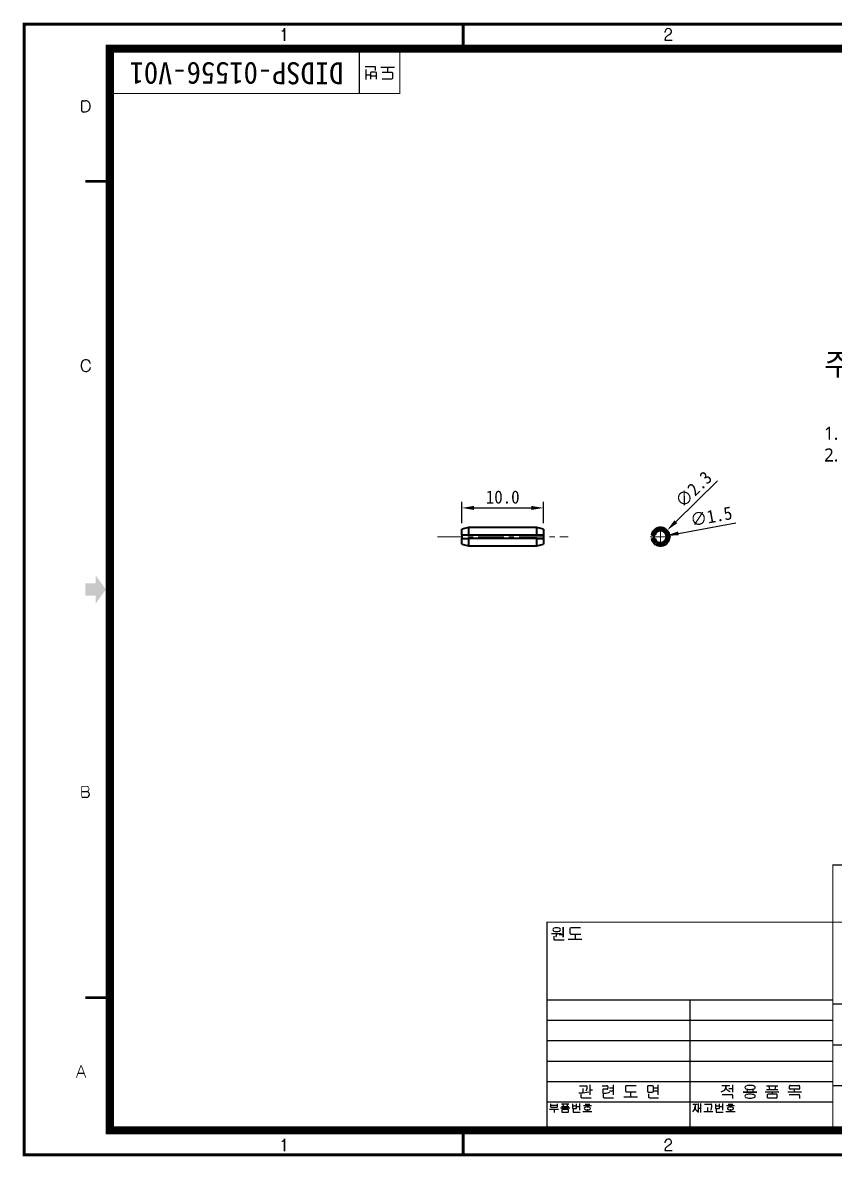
# Model space of a CAD drawing. Header units: millimetres. Extents: x 20 to 420, y 20 to 297.
# Drawn here: x 19.6 to 218.4, y 19.6 to 297.4 of the extents above; entities that cross this region are included whole.
import ezdxf

# ---------------------------------------------------------------- set-up
doc = ezdxf.new("R2010")
doc.units = ezdxf.units.MM
doc.header["$LTSCALE"] = 10
doc.header["$MEASUREMENT"] = 0
doc.linetypes.add('CENTER', pattern=[2, 1.25, -0.25, 0.25, -0.25])
doc.layers.get('0').update_dxf_attribs({"color": 6})
doc.layers.add('0 @ 1', color=6, linetype='Continuous')
for name, color, linetype, lineweight in [('CENTER', 1, 'CENTER', 9), ('DIM', 2, 'Continuous', 9), ('OUTLINE', 3, 'Continuous', 40)]:
    doc.layers.add(name, color=color, linetype=linetype, lineweight=lineweight)
doc.styles.add('HSC', font='malgun.ttf')
doc.styles.get("Standard").update_dxf_attribs({"font": '', "height": 3.2})
doc.styles.get('Standard').set_extended_font_data('GulimChe')
doc.dimstyles.new('척도 2배 - (x.x)', dxfattribs={"dimtxt": 3.2, "dimasz": 3, "dimexe": 1.5, "dimexo": 1.5, "dimgap": 1, "dimtad": 1, "dimdec": 1, "dimlfac": 0.5, "dimzin": 0, "dimdsep": 46, "dimtxsty": 'Standard', "dimcen": 0, "dimclrd": 2, "dimclre": 2, "dimclrt": 2, "dimadec": 0, "dimazin": 0, "dimtfac": 0.75, "dimtdec": 1, "dimtmove": 0, "dimatfit": 0, "dimfxl": 1, "dimtolj": 1, "dimtzin": 0, "dimarcsym": 0})

# ---------------------------------------------------------------- blocks, each defined once
blk = doc.blocks.new('A-3_규격도면_동인광학')
blk.add_hatch(color=256).paths.add_polyline_path([(15, 137), (17.5, 137), (17.5, 135), (20, 138.5), (17.5, 142), (17.5, 140), (15, 140)])
for p, q in [((63.07, 275.38), (63.32, 275.38)), ((63.73, 272.93), (63.73, 275.99)), ((63.73, 275.99), (63.73, 272.93)), ((156.98, 274.96), (156.98, 275.22)), ((156.9, 273.09), (158.65, 273.09)), ((157.84, 274.33), (157.74, 274.26)), ((158.18, 274.56), (157.84, 274.33)), ((158.26, 274.63), (158.18, 274.56)), ((82, 270), (82, 260)), ((85.87, 266.55), (83.48, 266.55)), ((83.73, 263.42), (83.73, 265.84)), ((84.63, 264.48), (83.73, 264.48)), ((84.81, 265.01), (84.81, 263.52)), ((86.28, 264.22), (84.81, 264.22)), ((86.07, 265.22), (84.99, 265.22)), ((86.06, 265.64), (86.06, 266.4)), ((86.28, 263.52), (86.28, 265.05)), ((90.69, 266.36), (87.36, 266.36)), ((90.02, 265.12), (87.64, 265.12)), ((89.03, 265.33), (89.03, 266.36)), ((90.27, 263.83), (90.27, 264.89)), ((87.68, 263.62), (90.05, 263.62)), ((14.11, 255.76), (14.11, 258)), ((14.35, 258.23), (15.04, 258.23)), ((16.18, 193.86), (16.14, 194.04)), ((14.1, 89.02), (15.24, 89.02)), ((15.24, 89.02), (15.26, 89.02)), ((15.31, 87.56), (14.35, 87.56)), ((131.98, 53.34), (131.98, 55.81)), ((131.98, 55.81), (131.98, 53.34)), ((136.23, 55.6), (133.86, 55.6)), ((129.11, 54.2), (131.59, 54.27)), ((129.66, 53.56), (129.66, 52.9)), ((130.36, 54.23), (130.37, 53.91)), ((131.98, 53.87), (130.96, 53.87)), ((133.22, 52.86), (136.55, 52.86)), ((133.64, 55.39), (133.64, 54.33)), ((133.89, 54.1), (136.27, 54.1)), ((134.88, 53.9), (134.88, 52.86)), ((129.87, 52.68), (132.24, 52.68)), ((128, 38), (198, 38)), ((163, 38), (163, 7)), ((198, 37), (253, 37)), ((128, 33), (198, 33)), ((128, 28), (198, 28)), ((198, 27), (253, 27)), ((128, 23), (198, 23)), ((13.21, 20.04), (14.68, 20.04)), ((128, 18), (198, 18)), ((135.98, 16.93), (137.61, 16.93)), ((138.54, 17.16), (138.54, 14.69)), ((141.51, 16.95), (142.68, 16.95)), ((142.95, 16.76), (142.95, 16.34)), ((144.21, 17.16), (144.21, 14.72)), ((147.25, 16.73), (147.25, 15.67)), ((149.84, 16.94), (147.47, 16.94)), ((152.64, 16.75), (152.64, 15.56)), ((153.9, 16.94), (152.85, 16.94)), ((154.09, 15.56), (154.09, 16.72)), ((155.19, 17.16), (155.19, 14.72)), ((170.79, 16.97), (172.81, 16.97)), ((171.8, 16.97), (171.8, 16.65)), ((173.45, 17.17), (173.45, 15.35)), ((181.75, 16.92), (184.53, 16.92)), ((182.3, 16.77), (182.47, 15.98)), ((183.97, 16.75), (183.79, 15.98)), ((187.39, 16.22), (187.39, 16.83)), ((187.63, 16.98), (189.68, 16.98)), ((189.86, 16.77), (189.86, 16.22)), ((198, 17), (253, 17)), ((135.78, 15.21), (136.3, 15.22)), ((136.3, 14.87), (136.3, 14.23)), ((136.56, 14.01), (138.83, 14.01)), ((136.81, 16.25), (136.81, 15.24)), ((139.19, 15.89), (138.54, 15.89)), ((141.65, 15.95), (141.65, 15.38)), ((141.79, 14.95), (141.79, 14.23)), ((141.83, 15.14), (142.16, 15.13)), ((142.72, 16.12), (141.88, 16.12)), ((142.04, 14.01), (144.32, 14.01)), ((143.29, 16.45), (144.21, 16.45)), ((143.29, 15.71), (144.21, 15.71)), ((146.83, 14.2), (150.16, 14.2)), ((147.5, 15.44), (149.88, 15.44)), ((148.49, 15.23), (148.49, 14.2)), ((152.84, 15.37), (153.88, 15.37)), ((152.86, 14.95), (152.86, 14.23)), ((153.11, 14.01), (155.29, 14.01)), ((154.26, 16.45), (155.19, 16.45)), ((154.27, 15.71), (155.19, 15.71)), ((170.89, 14.83), (173.22, 14.83)), ((172.54, 16.26), (173.45, 16.26)), ((173.42, 14.6), (173.42, 13.84)), ((179.41, 15.35), (176.07, 15.35)), ((176.07, 15.35), (179.41, 15.35)), ((177.03, 16.01), (177.03, 15.35)), ((178.44, 16.02), (178.44, 15.35)), ((181.47, 15.45), (184.82, 15.45)), ((181.75, 15.98), (184.53, 15.98)), ((181.9, 14.7), (181.9, 14.1)), ((184.19, 14.86), (182.09, 14.86)), ((182.14, 13.95), (184.19, 13.95)), ((183.13, 15.45), (183.13, 14.86)), ((184.37, 14.15), (184.37, 14.7)), ((186.96, 15.48), (190.31, 15.48)), ((187.31, 14.81), (189.64, 14.81)), ((189.68, 16.07), (187.58, 16.07)), ((188.63, 15.48), (188.63, 16.07)), ((189.85, 14.59), (189.85, 13.83)), ((128, 13), (198, 13)), ((128.62, 11.22), (130.85, 11.22)), ((128.91, 12.54), (128.91, 11.79)), ((128.91, 12.2), (130.56, 12.2)), ((129.05, 11.66), (130.43, 11.66)), ((129.74, 11.22), (129.74, 10.37)), ((130.56, 11.82), (130.56, 12.54)), ((131.35, 11.49), (133.58, 11.49)), ((131.53, 12.47), (133.39, 12.47)), ((131.53, 11.84), (133.39, 11.84)), ((131.9, 12.37), (132.02, 11.84)), ((132.46, 11.49), (132.46, 11.09)), ((133.02, 12.36), (132.9, 11.84)), ((134.27, 12.51), (134.27, 11.49)), ((134.27, 12.05), (135.24, 12.05)), ((134.4, 11.37), (135.13, 11.37)), ((135.24, 11.52), (135.24, 12.51)), ((135.37, 11.87), (135.96, 11.87)), ((135.96, 12.58), (135.96, 10.96)), ((136.95, 12.09), (138.89, 12.09)), ((137.37, 12.45), (138.47, 12.45)), ((137.82, 11.76), (137.91, 11.76)), ((137.91, 11.76), (138, 11.76)), ((163.75, 12.44), (164.78, 12.44)), ((164.26, 12.44), (164.26, 11.82)), ((165.05, 12.59), (165.05, 10.36)), ((165.05, 11.47), (165.59, 11.47)), ((165.59, 12.59), (165.59, 10.36)), ((166.58, 12.46), (168.15, 12.46)), ((167.34, 11.59), (167.34, 10.63)), ((168.32, 12.3), (168.32, 11.6)), ((169.29, 12.51), (169.29, 11.49)), ((169.29, 12.05), (170.27, 12.05)), ((169.42, 11.37), (170.15, 11.37)), ((170.27, 11.52), (170.27, 12.51)), ((170.39, 11.87), (170.99, 11.87)), ((170.99, 12.58), (170.99, 10.96)), ((171.97, 12.09), (173.91, 12.09)), ((172.39, 12.45), (173.49, 12.45)), ((172.84, 11.76), (172.93, 11.76)), ((172.93, 11.76), (173.03, 11.76)), ((131.64, 10.99), (131.64, 10.59)), ((133.17, 11.09), (131.76, 11.09)), ((131.8, 10.49), (133.17, 10.49)), ((133.29, 10.62), (133.29, 10.99)), ((134.41, 11.1), (134.41, 10.59)), ((134.54, 10.49), (136.13, 10.49)), ((136.81, 10.6), (139.03, 10.6)), ((137.91, 11.04), (137.82, 11.04)), ((138, 11.04), (137.91, 11.04)), ((137.91, 11.04), (137.91, 10.6)), ((166.39, 10.63), (168.62, 10.63)), ((169.43, 11.1), (169.43, 10.59)), ((169.56, 10.49), (171.15, 10.49)), ((171.83, 10.6), (174.06, 10.6)), ((172.93, 11.04), (172.84, 11.04)), ((173.03, 11.04), (172.93, 11.04)), ((172.93, 11.04), (172.93, 10.6)), ((63.07, 3.35), (63.32, 3.35)), ((63.73, 0.91), (63.73, 3.96)), ((63.73, 3.96), (63.73, 0.91)), ((156.98, 2.93), (156.98, 3.2)), ((156.9, 1.07), (158.65, 1.07)), ((157.84, 2.3), (157.74, 2.24)), ((158.18, 2.54), (157.84, 2.3)), ((158.26, 2.6), (158.18, 2.54))]:
    blk.add_line(p, q)
for points, const_width in [([(0, 0), (0, 277), (400, 277), (400, 0)], 0.7), ([(21, 6), (21, 271), (394, 271), (394, 6)], 2)]:
    blk.add_lwpolyline(points, close=True, dxfattribs=dict(const_width=const_width))
for points, const_width in [([(107.5, 277), (107.5, 270.33)], 0.7), ([(22, 260), (92, 260), (92, 270)], 0.3), ([(15, 238.5), (21.67, 238.5)], 0.7), ([(198, 7), (198, 71), (393, 71)], 0.3), ([(128, 7), (128, 57), (393, 57)], 0.3), ([(15, 38.5), (21.67, 38.5)], 0.7), ([(107.5, 0), (107.5, 6.67)], 0.7)]:
    blk.add_lwpolyline(points, dxfattribs=dict(const_width=const_width))
at = {"const_width": 0.2}
for points in [[(14.1, 87.81), (14.1, 90.08, -0.443983), (14.33, 90.29), (15.24, 90.29, -1), (15.24, 89.02), (14.1, 89.02)], [(12.79, 18.9), (13.87, 21.81, -0.756384), (14.04, 21.8), (15.09, 18.92)]]:
    blk.add_lwpolyline(points, format="xyb", dxfattribs=at)
for centre, radius, start, end in [((63.32, 275.8), 0.418, 270, 351.8564), ((157.65, 275.22), 0.675, 135.3614, 180), ((157.57, 275.31), 0.56, 116.1126, 135.3614), ((157.74, 274.95), 0.951, 75.511, 116.1126), ((157.84, 275.33), 0.566, 52.7857, 75.511), ((157.74, 275.19), 0.74, 352.4081, 52.7857), ((157.61, 275.21), 0.862, 318.1085, 352.4081), ((158.42, 273.05), 1.52, 161.3803, 178.4124), ((157.65, 273.31), 0.705, 132.8749, 161.3803), ((159.75, 271.05), 3.8, 121.9901, 132.8749), ((84.99, 265.04), 0.181, 90, 191.0214), ((85.9, 266.4), 0.157, 0, 104.5405), ((86.1, 265.05), 0.179, 0, 97.6654), ((90.04, 264.89), 0.23, 0, 93.1332), ((90.05, 263.83), 0.217, 270, 359.9617), ((14.35, 258), 0.234, 89.9627, 180), ((14.35, 255.75), 0.241, 177.6028, 269.7704), ((14.69, 339.44), 83.93, 269.7704, 270.2296), ((15.02, 256.63), 1.12, 270.2296, 341.2755), ((15.04, 257.12), 1.11, 18.7245, 90), ((14.3, 256.87), 1.88, 341.2755, 18.7245), ((15.03, 193.78), 0.968, 126.0964, 153.4408), ((14.92, 193.92), 0.786, 112.6651, 126.0964), ((15.21, 193.24), 1.52, 84.5855, 112.6651), ((15.27, 193.91), 0.857, 49.4232, 84.5855), ((15.2, 193.83), 0.962, 12.5369, 49.4232), ((15.89, 193.35), 1.93, 153.4408, 179.3877), ((15.94, 193.35), 1.97, 179.3877, 207.825), ((15.05, 192.88), 0.971, 207.825, 248.4845), ((15.15, 193.14), 1.26, 248.4845, 279.0922), ((15.2, 192.85), 0.954, 279.0922, 325.2032), ((14.87, 193.08), 1.36, 325.2032, 351.393), ((15.26, 88.29), 0.727, 273.6048, 90), ((14.35, 87.81), 0.249, 181.3239, 270), ((130.37, 53.68), 1.97, 90, 109.7033), ((130.37, 53.68), 1.97, 70.2967, 90), ((133.86, 55.39), 0.217, 90, 179.9617), ((129.85, 55.13), 0.429, 109.7033, 172.0326), ((129.85, 55.24), 0.429, 187.9674, 250.2967), ((129.87, 52.9), 0.216, 180, 270.036), ((130.37, 56.69), 1.97, 250.2967, 270), ((129.76, 53.89), 0.602, 313.5964, 1.5108), ((130.37, 56.69), 1.97, 270, 289.7033), ((130.89, 55.13), 0.429, 7.9674, 70.2967), ((130.89, 55.24), 0.429, 289.7033, 352.0326), ((133.87, 54.33), 0.23, 180, 273.1332), ((137.61, 16.7), 0.224, 5.8584, 90), ((135.83, 16.52), 2.01, 354.1416, 5.8584), ((142.68, 16.66), 0.29, 19.9366, 90), ((147.47, 16.73), 0.217, 90, 179.9617), ((152.85, 16.73), 0.211, 90, 174.1511), ((153.87, 16.72), 0.223, 0, 81.4867), ((176.82, 16.5), 0.362, 130.787, 175.4096), ((176.99, 16.31), 0.62, 105.5854, 130.787), ((177.63, 14.03), 2.98, 94.5784, 105.5854), ((177.73, 12.69), 4.33, 90, 94.5784), ((177.73, 12.69), 4.33, 85.4216, 90), ((177.84, 14.03), 2.98, 74.4146, 85.4216), ((178.48, 16.31), 0.62, 49.213, 74.4146), ((178.64, 16.5), 0.362, 4.5904, 49.213), ((187.56, 16.83), 0.163, 63.6984, 180), ((189.68, 16.8), 0.179, 352.4097, 90), ((136.15, 25.5), 10.28, 270.7952, 281.7846), ((136.52, 14.23), 0.218, 180, 278.834), ((136.77, 16.42), 1.07, 316.4472, 354.1416), ((141.88, 15.88), 0.243, 90, 162.7327), ((141.89, 15.38), 0.247, 180, 255.9206), ((142.01, 14.23), 0.218, 180, 278.834), ((142.27, 17.94), 2.82, 267.8535, 294.1102), ((142.73, 16.34), 0.223, 268.9289, 0), ((147.48, 15.67), 0.23, 180, 273.1332), ((152.83, 15.56), 0.198, 180, 272.2398), ((153.08, 14.23), 0.218, 180, 278.834), ((153.88, 15.58), 0.214, 270, 355.6406), ((170.17, 17.28), 1.89, 285.8538, 306.2125), ((170.48, 16.85), 1.37, 306.2125, 332.5484), ((170.87, 16.65), 0.93, 332.5484, 0), ((172.71, 16.65), 0.912, 180, 209.5054), ((172.86, 16.73), 1.08, 209.5054, 237.9626), ((174.78, 19.8), 4.7, 237.9626, 246.4471), ((173.22, 14.62), 0.204, 354.4055, 90), ((176.82, 16.56), 0.362, 184.5904, 229.213), ((176.82, 14.36), 0.362, 130.787, 175.4096), ((176.82, 14.42), 0.362, 184.5904, 229.213), ((176.99, 16.76), 0.62, 229.213, 254.4146), ((176.99, 14.17), 0.62, 105.5854, 130.787), ((176.99, 14.62), 0.62, 229.213, 254.4146), ((177.63, 19.03), 2.98, 254.4146, 265.4216), ((177.63, 11.89), 2.98, 94.5784, 105.5854), ((177.63, 16.89), 2.98, 254.4146, 265.4216), ((177.73, 20.38), 4.33, 265.4216, 270), ((177.73, 10.55), 4.33, 90, 94.5784), ((177.73, 18.24), 4.33, 265.4216, 270), ((177.73, 20.38), 4.33, 270, 274.5784), ((177.73, 10.55), 4.33, 85.4216, 90), ((177.73, 18.24), 4.33, 270, 274.5784), ((177.84, 19.03), 2.98, 274.5784, 285.5854), ((177.84, 11.89), 2.98, 74.4146, 85.4216), ((177.84, 16.89), 2.98, 274.5784, 285.5854), ((178.48, 16.76), 0.62, 285.5854, 310.787), ((178.48, 14.17), 0.62, 49.213, 74.4146), ((178.48, 14.62), 0.62, 285.5854, 310.787), ((178.64, 16.56), 0.362, 310.787, 355.4096), ((178.64, 14.36), 0.362, 4.5904, 49.213), ((178.64, 14.42), 0.362, 310.787, 355.4096), ((182.09, 14.67), 0.187, 90, 169.1835), ((182.07, 14.1), 0.163, 180, 296.3016), ((184.22, 14.7), 0.154, 0, 98.8347), ((184.19, 14.13), 0.179, 270, 7.5903), ((187.58, 16.26), 0.187, 190.8165, 270), ((189.64, 14.61), 0.204, 354.4055, 90), ((189.71, 16.22), 0.154, 261.1653, 0), ((129.04, 11.79), 0.131, 180, 274.282), ((130.43, 11.79), 0.133, 270, 11.7778), ((134.39, 11.49), 0.12, 180, 277.6654), ((135.13, 11.5), 0.121, 270, 11.0214), ((137.46, 11.37), 0.306, 117.2376, 174.097), ((137.46, 11.43), 0.306, 185.903, 242.7624), ((137.82, 10.66), 1.1, 90, 117.2376), ((137.82, 12.14), 1.1, 242.7624, 270), ((138, 10.66), 1.1, 62.7624, 90), ((138, 12.14), 1.1, 270, 297.2376), ((138.37, 11.37), 0.306, 5.903, 62.7624), ((138.37, 11.43), 0.306, 297.2376, 354.097), ((162.62, 11.82), 1.64, 310.6997, 0), ((165.87, 11.82), 1.61, 180, 230.1829), ((167.35, 11.6), 0.979, 320.2059, 0), ((168.15, 12.28), 0.178, 4.5, 90), ((169.41, 11.49), 0.12, 180, 277.6654), ((170.15, 11.5), 0.121, 270, 11.0214), ((172.48, 11.37), 0.306, 117.2376, 174.097), ((172.48, 11.43), 0.306, 185.903, 242.7624), ((172.84, 10.66), 1.1, 90, 117.2376), ((172.84, 12.14), 1.1, 242.7624, 270), ((173.03, 10.66), 1.1, 62.7624, 90), ((173.03, 12.14), 1.1, 270, 297.2376), ((173.39, 11.37), 0.306, 5.903, 62.7624), ((173.39, 11.43), 0.306, 297.2376, 354.097), ((131.76, 10.97), 0.125, 90, 169.1835), ((131.75, 10.59), 0.108, 180, 296.3016), ((133.18, 10.99), 0.103, 0, 98.8347), ((133.17, 10.61), 0.119, 270, 7.5903), ((134.52, 10.59), 0.105, 180, 284.5405), ((169.54, 10.59), 0.105, 180, 284.5405), ((63.32, 3.77), 0.418, 270, 351.8564), ((157.65, 3.2), 0.675, 135.3614, 180), ((157.57, 3.28), 0.56, 116.1126, 135.3614), ((157.74, 2.93), 0.951, 75.511, 116.1126), ((157.84, 3.3), 0.566, 52.7857, 75.511), ((157.74, 3.16), 0.74, 352.4081, 52.7857), ((157.61, 3.18), 0.862, 318.1085, 352.4081), ((158.42, 1.02), 1.52, 161.3803, 178.4124), ((157.65, 1.28), 0.705, 132.8749, 161.3803), ((159.75, -0.98), 3.8, 121.9901, 132.8749)]:
    blk.add_arc(centre, radius, start, end)
blk = doc.blocks.new('*D159')
at = {"layer": 'Defpoints', "color": 0, "ltscale": 0.5, "transparency": 16777216}
for p in [(174.39, 171.17), (177.24, 171.7)]:
    blk.add_point(p, dxfattribs=at)
at = {"layer": 'DIM', "color": 2, "lineweight": -2, "ltscale": 0.5, "transparency": 16777216}
blk.add_line((180.19, 172.24), (194.24, 174.82), dxfattribs=at)
at = {"layer": 'DIM', "color": 2, "ltscale": 0.5, "transparency": 16777216}
blk.add_solid([(180.1, 172.73), (180.28, 171.75), (177.24, 171.7)], dxfattribs=at)
at = {"layer": 'DIM', "color": 2, "ltscale": 0.5, "transparency": 16777216, "insert": (188.22, 176.4), "char_height": 3.2, "attachment_point": 5, "rotation": 10.4286}
blk.add_mtext('\\A1;∅1.5', dxfattribs=at)
blk = doc.blocks.new('*D157')
at = {"layer": 'Defpoints', "color": 0, "ltscale": 0.5, "transparency": 16777216}
for p in [(177.43, 173.01), (174.21, 169.86)]:
    blk.add_point(p, dxfattribs=at)
at = {"layer": 'DIM', "color": 2, "lineweight": -2, "ltscale": 0.5, "transparency": 16777216}
blk.add_line((179.57, 175.1), (189.78, 185.1), dxfattribs=at)
at = {"layer": 'DIM', "color": 2, "ltscale": 0.5, "transparency": 16777216}
blk.add_solid([(179.22, 175.46), (179.92, 174.75), (177.43, 173.01)], dxfattribs=at)
at = {"layer": 'DIM', "color": 2, "ltscale": 0.5, "transparency": 16777216, "insert": (183.9, 183.04), "char_height": 3.2, "attachment_point": 5, "rotation": 44.3758}
blk.add_mtext('\\A1;∅2.3', dxfattribs=at)
blk = doc.blocks.new('*D158')
at = {"layer": 'Defpoints', "color": 0, "ltscale": 0.5, "transparency": 16777216}
for p in [(147.17, 178.48), (127.17, 173.28), (147.17, 173.28)]:
    blk.add_point(p, dxfattribs=at)
at = {"layer": 'DIM', "color": 2, "lineweight": -2, "ltscale": 0.5, "transparency": 16777216}
for p, q in [((127.17, 174.78), (127.17, 179.98)), ((130.17, 178.48), (144.17, 178.48)), ((147.17, 174.78), (147.17, 179.98))]:
    blk.add_line(p, q, dxfattribs=at)
at = {"layer": 'DIM', "color": 2, "ltscale": 0.5, "transparency": 16777216}
for points in [[(130.17, 178.98), (130.17, 177.98), (127.17, 178.48)], [(144.17, 178.98), (144.17, 177.98), (147.17, 178.48)]]:
    blk.add_solid(points, dxfattribs=at)
at = {"layer": 'DIM', "color": 2, "ltscale": 0.5, "transparency": 16777216, "insert": (137.17, 181.13), "char_height": 3.2, "attachment_point": 5}
blk.add_mtext('\\A1;10.0', dxfattribs=at)

msp = doc.modelspace()

# ---------------------------------------------------------------- linework, layer by layer
at = {"layer": 'CENTER', "ltscale": 0.5}
for p, q in [((175.82, 173.94), (175.82, 168.92)), ((121.17, 171.43), (153.17, 171.43)), ((178.33, 171.43), (173.31, 171.43))]:
    msp.add_line(p, q, dxfattribs=at)
at = {"layer": 'OUTLINE'}
for p, q in [((128.77, 173.68), (127.17, 173.28)), ((127.17, 171.83), (127.17, 173.28)), ((145.57, 173.68), (128.77, 173.68)), ((128.77, 173.68), (128.77, 171.83)), ((147.17, 173.28), (145.57, 173.68)), ((145.57, 171.83), (145.57, 173.68)), ((147.17, 173.28), (147.17, 171.83)), ((127.17, 171.83), (127.17, 171.03)), ((127.17, 169.58), (127.17, 171.03)), ((127.17, 169.58), (128.77, 169.18)), ((145.57, 171.83), (128.77, 171.83)), ((128.77, 171.03), (128.77, 169.18)), ((145.57, 171.03), (128.77, 171.03)), ((145.57, 169.18), (145.57, 171.03)), ((145.57, 169.18), (147.17, 169.58)), ((147.17, 171.83), (147.17, 171.03)), ((147.17, 171.03), (147.17, 169.58)), ((174.01, 171.83), (174.42, 171.83)), ((174.42, 171.03), (174.01, 171.03)), ((128.77, 169.18), (145.57, 169.18))]:
    msp.add_line(p, q, dxfattribs=at)
for radius, start, end in [(2.25, 190.2403, 169.7597), (1.85, 192.4869, 167.5131), (1.45, 196.0134, 163.9866)]:
    msp.add_arc((175.82, 171.43), radius, start, end, dxfattribs=at)
for points in [[(128.77, 171.83), (128.24, 171.83), (127.71, 171.83), (127.17, 171.83)], [(127.17, 171.03), (127.71, 171.03), (128.24, 171.03), (128.77, 171.03)], [(147.17, 171.83), (146.64, 171.83), (146.11, 171.83), (145.57, 171.83)], [(145.57, 171.03), (146.11, 171.03), (146.64, 171.03), (147.17, 171.03)], [(174.01, 171.83), (173.87, 171.83), (173.74, 171.83), (173.6, 171.83)], [(173.6, 171.03), (173.74, 171.03), (173.87, 171.03), (174.01, 171.03)]]:
    msp.add_open_spline(points, degree=3, dxfattribs=at)

# ---------------------------------------------------------------- block references
at = {"layer": '0 @ 1'}
msp.add_blockref('A-3_규격도면_동인광학', (20, 20), dxfattribs=at)

# ---------------------------------------------------------------- texts
at = {"layer": 'DIM', "insert": (72, 285), "char_height": 5.4, "width": 60, "attachment_point": 5, "rotation": 180}
msp.add_mtext('DIDSP-01556-V01', dxfattribs=at)
at = {"layer": 'DIM', "insert": (215.86, 216.39), "char_height": 5.4, "width": 144.3717, "attachment_point": 1, "style": 'HSC'}
msp.add_mtext('주 기\\P\\P{\\H0.59259x;1. 재질 : KS D 3692, (냉간 가공 스테인리스 강봉)의 STS 316\\P2. 규격번호 : KS B 1339 - 2x10 - St }', dxfattribs=at)

# ---------------------------------------------------------------- dimensions: what is measured, and where the dimension line sits
at = {"layer": 'DIM', "ltscale": 0.5}
for p1, p2, picture, middle in [((174.2093204, 169.85940275), (177.42577593, 173.00653062), '*D157', (183.90447468, 183.03671246)), ((174.39, 171.17), (177.24, 171.7), '*D159', (188.22, 176.4))]:
    dim = msp.add_diameter_dim_2p(p1=p1, p2=p2, dimstyle='척도 2배 - (x.x)', override={"dimtofl": 0}, dxfattribs=at)
    dim.commit()
    dim.dimension.update_dxf_attribs({"geometry": picture, "text_midpoint": middle})
dim = msp.add_linear_dim(base=(147.17, 178.48), p1=(127.17, 173.28), p2=(147.17, 173.28), dimstyle='척도 2배 - (x.x)', dxfattribs=at)
dim.commit()
dim.dimension.update_dxf_attribs({"geometry": '*D158', "text_midpoint": (137.17, 181.13)})

doc.saveas('drawing.dxf')
